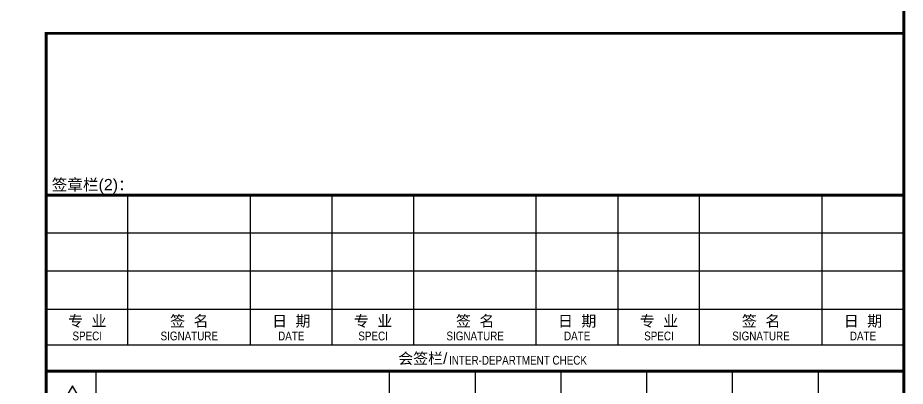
# Model space of a CAD drawing. Header units: millimetres. Extents: x -486 to 22086, y -8497 to 4644.
# Drawn here: x 3225 to 4156, y 387 to 774 of the extents above; entities that cross this region are included whole.
import ezdxf
from ezdxf.enums import TextEntityAlignment as Align

# ---------------------------------------------------------------- set-up
doc = ezdxf.new("R2010")
doc.units = ezdxf.units.MM
doc.layers.add('0DataFlow-BsFrame', color=30, linetype='Continuous')
doc.styles.add('TitleText', font='arial.ttf')

# ---------------------------------------------------------------- blocks, each defined once
blk = doc.blocks.new('stamp2.2017')
at = {"const_width": 0.6}
blk.add_lwpolyline([(-180, 0), (-180, 34), (0, 34)], dxfattribs=at)
at = {"style": 'TitleText'}
blk.add_text('签章栏(2)：', height=2.4, dxfattribs=at).set_placement((-170.25, 2.2), align=Align.MIDDLE_CENTER)
blk = doc.blocks.new('RevText')
at = {"style": 'TitleText'}
for s, p in [('版次', (-174.5, 8.44)), ('说       明', (-139.97, 8.44)), ('设    计', (-99.01, 8.44)), ('校    核', (-81.01, 8.44)), ('审    核', (-63.01, 8.44)), ('审    定', (-45.01, 8.44)), ('专业负责人', (-27.01, 8.44)), ('项目负责人', (-9.01, 8.44)), ('版次/', (-93.55, 0.97))]:
    blk.add_text(s, height=2.3, dxfattribs=at).set_placement(p, align=Align.BOTTOM_CENTER)
at = {"style": 'TitleText', "width": 0.8}
for s, p in [('REV.', (-174.5, 5.67)), ('DESCRIPTION', (-139.97, 5.67)), ('MADE', (-99.01, 5.67)), ('CHKD', (-81.01, 5.67)), ('APPR', (-63.01, 5.67)), ("AUTH'D", (-45.01, 5.67)), ('SPECI. M.', (-27.01, 5.67)), ('PROJ. M.', (-9.01, 5.67)), ('REVISIONS', (-84.14, 0.87))]:
    blk.add_text(s, height=1.85, dxfattribs=at).set_placement(p, align=Align.BOTTOM_CENTER)
blk = doc.blocks.new('revisions.2017')
for p, q in [((-169.5, 5.5), (-169.5, 25)), ((-108, 25), (-108, 5.5)), ((-90, 25), (-90, 5.5)), ((-72, 25), (-72, 5.5)), ((-54, 25), (-54, 5.5)), ((-36, 25), (-36, 5.5)), ((-18, 25), (-18, 5.5)), ((-180, 13), (0, 13)), ((-180, 5.5), (0, 5.5))]:
    blk.add_line(p, q)
at = {"const_width": 0.6}
blk.add_lwpolyline([(0, 25), (-180, 25), (-180, 0)], dxfattribs=at)
blk.add_lwpolyline([(-171.5, 16.77), (-174.5, 21.96), (-177.5, 16.77)], close=True)
blk.add_blockref('RevText', (0, 0))
at = {"style": 'TitleText'}
for tag, p in [('Description1L1', (-138.75, 20.75)), ('Description1', (-138.75, 18.75)), ('Description1L2', (-138.75, 16.75))]:
    blk.add_attdef(tag, text='', height=3, dxfattribs=at).set_placement(p, align=Align.MIDDLE)
at = {"style": 'TitleText', "width": 0.8}
blk.add_attdef('Ver1', text='', height=2.85, dxfattribs=at).set_placement((-174.5, 18.58), align=Align.MIDDLE)
blk = doc.blocks.new('InterText')
at = {"style": 'TitleText'}
for s, p in [('专  业', (-171.39, 8.71)), ('签  名', (-149.97, 8.71)), ('日  期', (-128.57, 8.71)), ('专  业', (-111.39, 8.71)), ('签  名', (-89.97, 8.71)), ('日  期', (-68.57, 8.71)), ('专  业', (-51.39, 8.71)), ('签  名', (-29.97, 8.71)), ('日  期', (-8.57, 8.71)), ('会签栏/', (-100.97, 0.85))]:
    blk.add_text(s, height=2.3, dxfattribs=at).set_placement(p, align=Align.BOTTOM_CENTER)
at = {"style": 'TitleText', "width": 0.8}
for s, p in [('SPECI', (-171.39, 5.93)), ('SIGNATURE', (-149.97, 5.93)), ('DATE', (-128.57, 5.93)), ('SPECI', (-111.39, 5.93)), ('SIGNATURE', (-89.97, 5.93)), ('DATE', (-68.57, 5.93)), ('SPECI', (-51.39, 5.93)), ('SIGNATURE', (-29.97, 5.93)), ('DATE', (-8.57, 5.93)), ('INTER-DEPARTMENT CHECK', (-80.98, 0.83))]:
    blk.add_text(s, height=1.85, dxfattribs=at).set_placement(p, align=Align.BOTTOM_CENTER)
blk = doc.blocks.new('intercheck.2017')
for p, q in [((-162.86, 5.5), (-162.86, 37)), ((-137.14, 5.5), (-137.14, 37)), ((-102.86, 5.5), (-102.86, 37)), ((-77.14, 5.5), (-77.14, 37)), ((-42.86, 5.5), (-42.86, 37)), ((-17.14, 5.5), (-17.14, 37))]:
    blk.add_line(p, q)
at = {"ltscale": 2.5}
for p, q in [((0, 29), (-180, 29)), ((0, 21), (-180, 21)), ((0, 13), (-180, 13)), ((0, 5.5), (-180, 5.5))]:
    blk.add_line(p, q, dxfattribs=at)
for points, const_width in [([(0, 37), (-180, 37), (-180, 0)], 0.6), ([(-120, 5.5), (-120, 37)], 0.3), ([(-60, 5.5), (-60, 37)], 0.3)]:
    blk.add_lwpolyline(points, dxfattribs=dict(const_width=const_width))
blk.add_blockref('InterText', (0, 0))
at = {"style": 'TitleText'}
for p in [(-171.43, 33), (-111.43, 33), (-51.43, 33), (-171.43, 25), (-111.43, 25), (-51.43, 25), (-171.43, 17), (-111.43, 17), (-51.43, 17)]:
    blk.add_attdef('Speci', text='', height=3, dxfattribs=at).set_placement(p, align=Align.MIDDLE)
blk = doc.blocks.new('BsGCTDrawFrame')
at = {"color": 0, "const_width": 0.6}
blk.add_lwpolyline([(0, 0), (-806, 0), (-806, 574), (0, 574)], close=True, dxfattribs=at)

msp = doc.modelspace()

# ---------------------------------------------------------------- block references
at = {"layer": '0DataFlow-BsFrame', "xscale": 5, "yscale": 5, "zscale": 5}
for name, p in [('BsGCTDrawFrame', (4154.86, 50)), ('stamp2.2017', (4154.86, 587.9)), ('intercheck.2017', (4154.86, 402.9))]:
    msp.add_blockref(name, p, dxfattribs=at)
at = {"layer": '0DataFlow-BsFrame'}
ref = msp.add_blockref('revisions.2017', (4154.86, 277.9), dxfattribs=dict(at, xscale=5, yscale=5, zscale=5))
ref.add_attrib('Ver1', '1', dxfattribs={"layer": '0', "height": 14.25, "style": 'TitleText', "width": 0.8}).set_placement((3282.36, 370.79), align=Align.MIDDLE)

doc.saveas('drawing.dxf')
